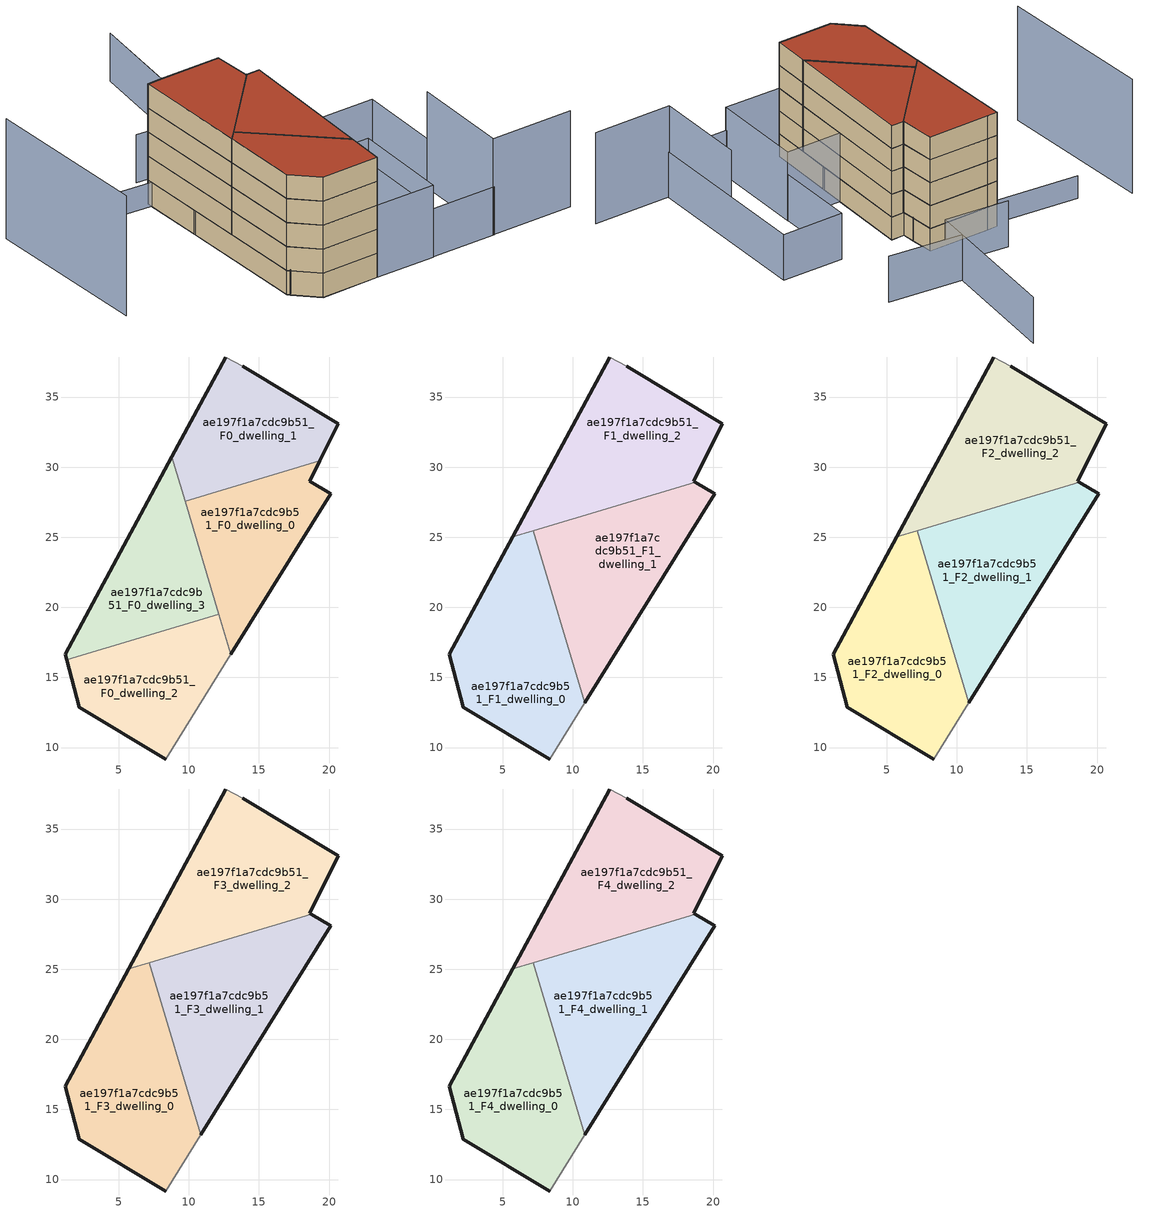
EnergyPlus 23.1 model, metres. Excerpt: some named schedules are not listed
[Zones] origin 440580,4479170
ae197f1a7cdc9b51_F0_dwelling_0
 floor ground (EU_floor_Construction): 13,16.66 20.12,28.11 18.63,28.99 19.35,30.46 9.73,27.59 z0
 wall outside (EU_wall_Construction): 19.35,30.46 18.63,28.99 20.12,28.11 13,16.66 z0:3
 wall to ae197f1a7cdc9b51_F0_dwelling_1 (EU_wall_Construction): 9.73,27.59 19.35,30.46 z0:3
 wall to ae197f1a7cdc9b51_F0_dwelling_3 (EU_wall_Construction): 12.14,19.52 9.73,27.59 z0:3
 wall to ae197f1a7cdc9b51_F0_dwelling_2 (EU_wall_Construction): 13,16.66 12.14,19.52 z0:3
 ceiling adiabatic (EU_roof_Construction): 20.12,28.11 13,16.66 10.1,26.34 18.74,28.92 z3
ae197f1a7cdc9b51_F0_dwelling_1
 floor ground (EU_floor_Construction): 19.35,30.46 20.66,33.11 13.83,37.19 12.63,37.86 8.79,30.75 9.73,27.59 z0
 wall outside (EU_wall_Construction): 8.79,30.75 12.63,37.86 / 13.83,37.19 20.66,33.11 19.35,30.46 z0:3
 wall adiabatic (EU_wall_Construction): 12.63,37.86 13.83,37.19 z0:3
 wall to ae197f1a7cdc9b51_F0_dwelling_3 (EU_wall_Construction): 9.73,27.59 8.79,30.75 z0:3
ae197f1a7cdc9b51_F0_dwelling_2
 floor ground (EU_floor_Construction): 8.35,9.18 13,16.66 12.14,19.52 1.29,16.28 2.2,12.86 z0
 wall outside (EU_wall_Construction): 8.35,9.18 2.2,12.86 1.29,16.28 z0:3
 wall to ae197f1a7cdc9b51_F0_dwelling_3 (EU_wall_Construction): 1.29,16.28 12.14,19.52 z0:3
 wall adiabatic (EU_wall_Construction): 13,16.66 8.35,9.18 z0:3
ae197f1a7cdc9b51_F0_dwelling_3
 floor ground (EU_floor_Construction): 12.14,19.52 8.79,30.75 1.18,16.67 1.29,16.28 z0
 wall outside (EU_wall_Construction): 1.29,16.28 1.18,16.67 8.79,30.75 z0:3
ae197f1a7cdc9b51_F1_dwelling_0
 floor to ae197f1a7cdc9b51_F0_dwelling_2 (EU_floor_Construction): 8.35,9.18 10.83,13.18 9.2,18.64 1.29,16.28 2.2,12.86 z3
 floor to ae197f1a7cdc9b51_F0_dwelling_3 (EU_floor_Construction): 9.2,18.64 7.17,25.46 5.7,25.02 1.18,16.67 1.29,16.28 z3
 wall outside (EU_wall_Construction): 8.35,9.18 2.2,12.86 1.18,16.67 5.7,25.02 z3:6
 wall to ae197f1a7cdc9b51_F1_dwelling_1 (EU_wall_Construction): 7.17,25.46 10.83,13.18 z3:6
 wall adiabatic (EU_wall_Construction): 10.83,13.18 8.35,9.18 z3:6
 wall to ae197f1a7cdc9b51_F1_dwelling_2 (EU_wall_Construction): 5.7,25.02 7.17,25.46 z3:6
ae197f1a7cdc9b51_F1_dwelling_1
 floor to ae197f1a7cdc9b51_F0_dwelling_2 (EU_floor_Construction): 10.83,13.18 13,16.66 12.14,19.52 9.2,18.64 z3
 floor to ae197f1a7cdc9b51_F0_dwelling_3 (EU_floor_Construction): 12.14,19.52 10.1,26.34 7.17,25.46 9.2,18.64 z3
 floor adiabatic (EU_floor_Construction): 13,16.66 20.12,28.11 18.74,28.92 10.1,26.34 z3
 wall outside (EU_wall_Construction): 18.74,28.92 20.12,28.11 10.83,13.18 z3:6
 wall to ae197f1a7cdc9b51_F1_dwelling_2 (EU_wall_Construction): 7.17,25.46 18.74,28.92 z3:6
ae197f1a7cdc9b51_F1_dwelling_2
 floor to ae197f1a7cdc9b51_F0_dwelling_1 (EU_floor_Construction): 19.35,30.46 20.66,33.11 13.83,37.19 12.63,37.86 8.79,30.75 9.73,27.59 z3
 floor to ae197f1a7cdc9b51_F0_dwelling_0 (EU_floor_Construction): 18.74,28.92 18.63,28.99 19.35,30.46 9.73,27.59 10.1,26.34 z3
 floor to ae197f1a7cdc9b51_F0_dwelling_3 (EU_floor_Construction): 10.1,26.34 8.79,30.75 5.7,25.02 z3
 wall outside (EU_wall_Construction): 5.7,25.02 12.63,37.86 / 13.83,37.19 20.66,33.11 18.63,28.99 18.74,28.92 z3:6
 wall adiabatic (EU_wall_Construction): 12.63,37.86 13.83,37.19 z3:6
ae197f1a7cdc9b51_F2_dwelling_0
 floor to ae197f1a7cdc9b51_F1_dwelling_0 (EU_floor_Construction): 8.35,9.18 10.83,13.18 7.17,25.46 5.7,25.02 1.18,16.67 2.2,12.86 z6
 wall outside (EU_wall_Construction): 8.35,9.18 2.2,12.86 1.18,16.67 5.7,25.02 z6:9
 wall to ae197f1a7cdc9b51_F2_dwelling_1 (EU_wall_Construction): 7.17,25.46 10.83,13.18 z6:9
 wall adiabatic (EU_wall_Construction): 10.83,13.18 8.35,9.18 z6:9
 wall to ae197f1a7cdc9b51_F2_dwelling_2 (EU_wall_Construction): 5.7,25.02 7.17,25.46 z6:9
ae197f1a7cdc9b51_F2_dwelling_1
 floor to ae197f1a7cdc9b51_F1_dwelling_1 (EU_floor_Construction): 10.83,13.18 20.12,28.11 18.74,28.92 7.17,25.46 z6
 wall outside (EU_wall_Construction): 18.74,28.92 20.12,28.11 10.83,13.18 z6:9
 wall to ae197f1a7cdc9b51_F2_dwelling_2 (EU_wall_Construction): 7.17,25.46 18.74,28.92 z6:9
ae197f1a7cdc9b51_F2_dwelling_2
 floor to ae197f1a7cdc9b51_F1_dwelling_2 (EU_floor_Construction): 18.74,28.92 18.63,28.99 20.66,33.11 13.83,37.19 12.63,37.86 5.7,25.02 z6
 wall outside (EU_wall_Construction): 5.7,25.02 12.63,37.86 / 13.83,37.19 20.66,33.11 18.63,28.99 18.74,28.92 z6:9
 wall adiabatic (EU_wall_Construction): 12.63,37.86 13.83,37.19 z6:9
ae197f1a7cdc9b51_F3_dwelling_0
 floor to ae197f1a7cdc9b51_F2_dwelling_0 (EU_floor_Construction): 8.35,9.18 10.83,13.18 7.17,25.46 5.7,25.02 1.18,16.67 2.2,12.86 z9
 wall outside (EU_wall_Construction): 8.35,9.18 2.2,12.86 1.18,16.67 5.7,25.02 z9:12
 wall to ae197f1a7cdc9b51_F3_dwelling_1 (EU_wall_Construction): 7.17,25.46 10.83,13.18 z9:12
 wall adiabatic (EU_wall_Construction): 10.83,13.18 8.35,9.18 z9:12
 wall to ae197f1a7cdc9b51_F3_dwelling_2 (EU_wall_Construction): 5.7,25.02 7.17,25.46 z9:12
ae197f1a7cdc9b51_F3_dwelling_1
 floor to ae197f1a7cdc9b51_F2_dwelling_1 (EU_floor_Construction): 10.83,13.18 20.12,28.11 18.74,28.92 7.17,25.46 z9
 wall outside (EU_wall_Construction): 18.74,28.92 20.12,28.11 10.83,13.18 z9:12
 wall to ae197f1a7cdc9b51_F3_dwelling_2 (EU_wall_Construction): 7.17,25.46 18.74,28.92 z9:12
ae197f1a7cdc9b51_F3_dwelling_2
 floor to ae197f1a7cdc9b51_F2_dwelling_2 (EU_floor_Construction): 18.74,28.92 18.63,28.99 20.66,33.11 13.83,37.19 12.63,37.86 5.7,25.02 z9
 wall outside (EU_wall_Construction): 5.7,25.02 12.63,37.86 / 13.83,37.19 20.66,33.11 18.63,28.99 18.74,28.92 z9:12
 wall adiabatic (EU_wall_Construction): 12.63,37.86 13.83,37.19 z9:12
ae197f1a7cdc9b51_F4_dwelling_0
 floor to ae197f1a7cdc9b51_F3_dwelling_0 (EU_floor_Construction): 8.35,9.18 10.83,13.18 7.17,25.46 5.7,25.02 1.18,16.67 2.2,12.86 z12
 wall outside (EU_wall_Construction): 8.35,9.18 2.2,12.86 1.18,16.67 5.7,25.02 z12:15
 wall to ae197f1a7cdc9b51_F4_dwelling_1 (EU_wall_Construction): 7.17,25.46 10.83,13.18 z12:15
 wall adiabatic (EU_wall_Construction): 10.83,13.18 8.35,9.18 z12:15
 wall to ae197f1a7cdc9b51_F4_dwelling_2 (EU_wall_Construction): 5.7,25.02 7.17,25.46 z12:15
 roof outside (EU_roof_Construction): 7.17,25.46 10.83,13.18 8.35,9.18 2.2,12.86 1.18,16.67 5.7,25.02 z15
ae197f1a7cdc9b51_F4_dwelling_1
 floor to ae197f1a7cdc9b51_F3_dwelling_1 (EU_floor_Construction): 10.83,13.18 20.12,28.11 18.74,28.92 7.17,25.46 z12
 wall outside (EU_wall_Construction): 18.74,28.92 20.12,28.11 10.83,13.18 z12:15
 wall to ae197f1a7cdc9b51_F4_dwelling_2 (EU_wall_Construction): 7.17,25.46 18.74,28.92 z12:15
 roof outside (EU_roof_Construction): 20.12,28.11 10.83,13.18 7.17,25.46 18.74,28.92 z15
ae197f1a7cdc9b51_F4_dwelling_2
 floor to ae197f1a7cdc9b51_F3_dwelling_2 (EU_floor_Construction): 18.74,28.92 18.63,28.99 20.66,33.11 13.83,37.19 12.63,37.86 5.7,25.02 z12
 wall outside (EU_wall_Construction): 5.7,25.02 12.63,37.86 / 13.83,37.19 20.66,33.11 18.63,28.99 18.74,28.92 z12:15
 wall adiabatic (EU_wall_Construction): 12.63,37.86 13.83,37.19 z12:15
 roof outside (EU_roof_Construction): 20.66,33.11 18.63,28.99 18.74,28.92 5.7,25.02 12.63,37.86 13.83,37.19 z15
shading: 30.12,-3.87 21.42,1.34 / 21.42,1.34 27.63,11.7 z0:12; 20.87,15.66 14.62,5.38 / 14.62,5.38 8.35,9.19 / 8.35,9.19 14.6,19.47 / 14.6,19.47 20.87,15.66 z0:9; 32.72,33.25 25.03,38.94 / 25.03,38.94 34.5,51.74 / 34.51,51.74 22.82,35.9 / 22.82,35.9 16.22,40.77 / 21.53,1.28 14.65,5.42 / 14.65,5.42 26.2,24.64 / 26.2,24.64 33.09,20.5 / 33.09,20.5 21.53,1.28 z0:6; 13.35,36.51 3.37,43.74 z0:3; -0.08,48.9 -9.66,30.67 z0:15
[Building]
EU S2 Campaign: North Axis=0; Terrain=City; Solar Distribution=FullExterior
[Site:Location]
Madrid: Latitude=40.5; Longitude=-3.5; Time Zone=1; Elevation=609
[SizingPeriod:WeatherFileDays]
AnnualSizingPeriod: Begin Month=1; Begin Day of Month=1; End Month=12; End Day of Month=31; Day of Week for Start Day=Monday; Use Weather File Daylight Saving Period=No; Use Weather File Rain and Snow Indicators=No
[MATERIAL]
EU_InternalMass_Material: Roughness=MediumRough; Thickness=0.1; Conductivity=1; Density=1800; Specific Heat=900; Thermal Absorptance=0.9; Solar Absorptance=0.7; Visible Absorptance=0.7
[MATERIAL:NOMASS] Roughness=MediumRough; Thermal Absorptance=0.9; Solar Absorptance=0.7; Visible Absorptance=0.7
Name | Thermal Resistance
EU_wall_NoMass | 0.609216
EU_roof_NoMass | 0.513268
EU_floor_NoMass | 0.568163
[CONSTRUCTION]
EU_wall_Construction: EU_wall_NoMass
EU_roof_Construction: EU_roof_NoMass
EU_floor_Construction: EU_floor_NoMass
EU_InternalMass_Construction: EU_InternalMass_Material
[ZONE] Type=1; Multiplier=1; Ceiling Height=autocalculate; Floor Area=autocalculate; Part of Total Floor Area=Yes
Name | Volume
ae197f1a7cdc9b51_F0_dwelling_0 | 205.772
ae197f1a7cdc9b51_F1_dwelling_0; ae197f1a7cdc9b51_F2_dwelling_0; ae197f1a7cdc9b51_F3_dwelling_0; ae197f1a7cdc9b51_F4_dwelling_0 | 274.34
ae197f1a7cdc9b51_F0_dwelling_1 | 205.755
ae197f1a7cdc9b51_F1_dwelling_1; ae197f1a7cdc9b51_F2_dwelling_1; ae197f1a7cdc9b51_F3_dwelling_1; ae197f1a7cdc9b51_F4_dwelling_1 | 274.336
ae197f1a7cdc9b51_F0_dwelling_2 | 205.764
ae197f1a7cdc9b51_F1_dwelling_2; ae197f1a7cdc9b51_F2_dwelling_2; ae197f1a7cdc9b51_F3_dwelling_2; ae197f1a7cdc9b51_F4_dwelling_2 | 274.337
ae197f1a7cdc9b51_F0_dwelling_3 | 205.742
[INTERNALMASS] Construction=EU_InternalMass_Construction
Name | Zone or ZoneList | Surface Area
ae197f1a7cdc9b51_F0_dwelling_0_EU_InternalMass | ae197f1a7cdc9b51_F0_dwelling_0 | 68.5907
ae197f1a7cdc9b51_F0_dwelling_1_EU_InternalMass | ae197f1a7cdc9b51_F0_dwelling_1 | 68.5849
ae197f1a7cdc9b51_F0_dwelling_2_EU_InternalMass | ae197f1a7cdc9b51_F0_dwelling_2 | 68.5881
ae197f1a7cdc9b51_F0_dwelling_3_EU_InternalMass | ae197f1a7cdc9b51_F0_dwelling_3 | 68.5809
ae197f1a7cdc9b51_F1_dwelling_0_EU_InternalMass | ae197f1a7cdc9b51_F1_dwelling_0 | 91.4454
ae197f1a7cdc9b51_F1_dwelling_1_EU_InternalMass | ae197f1a7cdc9b51_F1_dwelling_1 | 91.447
ae197f1a7cdc9b51_F1_dwelling_2_EU_InternalMass | ae197f1a7cdc9b51_F1_dwelling_2 | 91.4455
ae197f1a7cdc9b51_F2_dwelling_0_EU_InternalMass | ae197f1a7cdc9b51_F2_dwelling_0 | 91.4454
ae197f1a7cdc9b51_F2_dwelling_1_EU_InternalMass | ae197f1a7cdc9b51_F2_dwelling_1 | 91.447
ae197f1a7cdc9b51_F2_dwelling_2_EU_InternalMass | ae197f1a7cdc9b51_F2_dwelling_2 | 91.4455
ae197f1a7cdc9b51_F3_dwelling_0_EU_InternalMass | ae197f1a7cdc9b51_F3_dwelling_0 | 91.4454
ae197f1a7cdc9b51_F3_dwelling_1_EU_InternalMass | ae197f1a7cdc9b51_F3_dwelling_1 | 91.447
ae197f1a7cdc9b51_F3_dwelling_2_EU_InternalMass | ae197f1a7cdc9b51_F3_dwelling_2 | 91.4455
ae197f1a7cdc9b51_F4_dwelling_0_EU_InternalMass | ae197f1a7cdc9b51_F4_dwelling_0 | 91.4454
ae197f1a7cdc9b51_F4_dwelling_1_EU_InternalMass | ae197f1a7cdc9b51_F4_dwelling_1 | 91.447
ae197f1a7cdc9b51_F4_dwelling_2_EU_InternalMass | ae197f1a7cdc9b51_F4_dwelling_2 | 91.4455
[OTHEREQUIPMENT] Fuel Type=Electricity; Design Level Calculation Method=Watts/Area; Power per Zone Floor Area=1; Fraction Latent=0; Fraction Radiant=0; Fraction Lost=0; Carbon Dioxide Generation Rate=0; EndUse Subcategory=EU_Step8_InternalGains
Name | Zone or ZoneList or Space or SpaceList | Schedule
EU_Step8_InternalGain_ae197f1a7cdc9b51_F0_dwelling_0_f000 | ae197f1a7cdc9b51_F0_dwelling_0 | EU_Step8_GainSchedule_ae197f1a7cdc9b51_F0_dwelling_0_f000
EU_Step8_InternalGain_ae197f1a7cdc9b51_F0_dwelling_1_f000 | ae197f1a7cdc9b51_F0_dwelling_1 | EU_Step8_GainSchedule_ae197f1a7cdc9b51_F0_dwelling_1_f000
EU_Step8_InternalGain_ae197f1a7cdc9b51_F0_dwelling_2_f000 | ae197f1a7cdc9b51_F0_dwelling_2 | EU_Step8_GainSchedule_ae197f1a7cdc9b51_F0_dwelling_2_f000
EU_Step8_InternalGain_ae197f1a7cdc9b51_F0_dwelling_3_f000 | ae197f1a7cdc9b51_F0_dwelling_3 | EU_Step8_GainSchedule_ae197f1a7cdc9b51_F0_dwelling_3_f000
EU_Step8_InternalGain_ae197f1a7cdc9b51_F1_dwelling_0_f000 | ae197f1a7cdc9b51_F1_dwelling_0 | EU_Step8_GainSchedule_ae197f1a7cdc9b51_F1_dwelling_0_f000
EU_Step8_InternalGain_ae197f1a7cdc9b51_F1_dwelling_1_f000 | ae197f1a7cdc9b51_F1_dwelling_1 | EU_Step8_GainSchedule_ae197f1a7cdc9b51_F1_dwelling_1_f000
EU_Step8_InternalGain_ae197f1a7cdc9b51_F1_dwelling_2_f000 | ae197f1a7cdc9b51_F1_dwelling_2 | EU_Step8_GainSchedule_ae197f1a7cdc9b51_F1_dwelling_2_f000
EU_Step8_InternalGain_ae197f1a7cdc9b51_F2_dwelling_0_f000 | ae197f1a7cdc9b51_F2_dwelling_0 | EU_Step8_GainSchedule_ae197f1a7cdc9b51_F2_dwelling_0_f000
EU_Step8_InternalGain_ae197f1a7cdc9b51_F2_dwelling_1_f000 | ae197f1a7cdc9b51_F2_dwelling_1 | EU_Step8_GainSchedule_ae197f1a7cdc9b51_F2_dwelling_1_f000
EU_Step8_InternalGain_ae197f1a7cdc9b51_F2_dwelling_2_f000 | ae197f1a7cdc9b51_F2_dwelling_2 | EU_Step8_GainSchedule_ae197f1a7cdc9b51_F2_dwelling_2_f000
EU_Step8_InternalGain_ae197f1a7cdc9b51_F3_dwelling_0_f000 | ae197f1a7cdc9b51_F3_dwelling_0 | EU_Step8_GainSchedule_ae197f1a7cdc9b51_F3_dwelling_0_f000
EU_Step8_InternalGain_ae197f1a7cdc9b51_F3_dwelling_1_f000 | ae197f1a7cdc9b51_F3_dwelling_1 | EU_Step8_GainSchedule_ae197f1a7cdc9b51_F3_dwelling_1_f000
EU_Step8_InternalGain_ae197f1a7cdc9b51_F3_dwelling_2_f000 | ae197f1a7cdc9b51_F3_dwelling_2 | EU_Step8_GainSchedule_ae197f1a7cdc9b51_F3_dwelling_2_f000
EU_Step8_InternalGain_ae197f1a7cdc9b51_F4_dwelling_0_f000 | ae197f1a7cdc9b51_F4_dwelling_0 | EU_Step8_GainSchedule_ae197f1a7cdc9b51_F4_dwelling_0_f000
EU_Step8_InternalGain_ae197f1a7cdc9b51_F4_dwelling_1_f000 | ae197f1a7cdc9b51_F4_dwelling_1 | EU_Step8_GainSchedule_ae197f1a7cdc9b51_F4_dwelling_1_f000
EU_Step8_InternalGain_ae197f1a7cdc9b51_F4_dwelling_2_f000 | ae197f1a7cdc9b51_F4_dwelling_2 | EU_Step8_GainSchedule_ae197f1a7cdc9b51_F4_dwelling_2_f000
[ZONEVENTILATION:DESIGNFLOWRATE] Schedule=EU_AlwaysOn; Design Flow Rate Calculation Method=AirChanges/Hour; Air Changes per Hour=0.752966; Ventilation Type=Natural; Fan Pressure Rise=0; Fan Total Efficiency=1; Constant Term Coefficient=1; Temperature Term Coefficient=0; Velocity Term Coefficient=0; Velocity Squared Term Coefficient=0; Minimum Indoor Temperature=-100; Maximum Indoor Temperature=100; Delta Temperature=-100; Minimum Outdoor Temperature=-100; Maximum Outdoor Temperature=100; Maximum Wind Speed=40
Name | Zone or ZoneList or Space or SpaceList
EU_ConstantAir_ae197f1a7cdc9b51_F0_dwelling_0 | ae197f1a7cdc9b51_F0_dwelling_0
EU_ConstantAir_ae197f1a7cdc9b51_F0_dwelling_1 | ae197f1a7cdc9b51_F0_dwelling_1
EU_ConstantAir_ae197f1a7cdc9b51_F0_dwelling_2 | ae197f1a7cdc9b51_F0_dwelling_2
EU_ConstantAir_ae197f1a7cdc9b51_F0_dwelling_3 | ae197f1a7cdc9b51_F0_dwelling_3
EU_ConstantAir_ae197f1a7cdc9b51_F1_dwelling_0 | ae197f1a7cdc9b51_F1_dwelling_0
EU_ConstantAir_ae197f1a7cdc9b51_F1_dwelling_1 | ae197f1a7cdc9b51_F1_dwelling_1
EU_ConstantAir_ae197f1a7cdc9b51_F1_dwelling_2 | ae197f1a7cdc9b51_F1_dwelling_2
EU_ConstantAir_ae197f1a7cdc9b51_F2_dwelling_0 | ae197f1a7cdc9b51_F2_dwelling_0
EU_ConstantAir_ae197f1a7cdc9b51_F2_dwelling_1 | ae197f1a7cdc9b51_F2_dwelling_1
EU_ConstantAir_ae197f1a7cdc9b51_F2_dwelling_2 | ae197f1a7cdc9b51_F2_dwelling_2
EU_ConstantAir_ae197f1a7cdc9b51_F3_dwelling_0 | ae197f1a7cdc9b51_F3_dwelling_0
EU_ConstantAir_ae197f1a7cdc9b51_F3_dwelling_1 | ae197f1a7cdc9b51_F3_dwelling_1
EU_ConstantAir_ae197f1a7cdc9b51_F3_dwelling_2 | ae197f1a7cdc9b51_F3_dwelling_2
EU_ConstantAir_ae197f1a7cdc9b51_F4_dwelling_0 | ae197f1a7cdc9b51_F4_dwelling_0
EU_ConstantAir_ae197f1a7cdc9b51_F4_dwelling_1 | ae197f1a7cdc9b51_F4_dwelling_1
EU_ConstantAir_ae197f1a7cdc9b51_F4_dwelling_2 | ae197f1a7cdc9b51_F4_dwelling_2
[HVACTEMPLATE:THERMOSTAT] Constant Heating Setpoint=20; Constant Cooling Setpoint=50
EU_HeatOnly_ae197f1a7cdc9b51_F0_dwelling_0; EU_HeatOnly_ae197f1a7cdc9b51_F0_dwelling_1; EU_HeatOnly_ae197f1a7cdc9b51_F0_dwelling_2; EU_HeatOnly_ae197f1a7cdc9b51_F0_dwelling_3; EU_HeatOnly_ae197f1a7cdc9b51_F1_dwelling_0; EU_HeatOnly_ae197f1a7cdc9b51_F1_dwelling_1; EU_HeatOnly_ae197f1a7cdc9b51_F1_dwelling_2; EU_HeatOnly_ae197f1a7cdc9b51_F2_dwelling_0; EU_HeatOnly_ae197f1a7cdc9b51_F2_dwelling_1; EU_HeatOnly_ae197f1a7cdc9b51_F2_dwelling_2; EU_HeatOnly_ae197f1a7cdc9b51_F3_dwelling_0; EU_HeatOnly_ae197f1a7cdc9b51_F3_dwelling_1; EU_HeatOnly_ae197f1a7cdc9b51_F3_dwelling_2; EU_HeatOnly_ae197f1a7cdc9b51_F4_dwelling_0; EU_HeatOnly_ae197f1a7cdc9b51_F4_dwelling_1; EU_HeatOnly_ae197f1a7cdc9b51_F4_dwelling_2
[HVACTEMPLATE:ZONE:IDEALLOADSAIRSYSTEM] System Availability Schedule=EU_AlwaysOn; Maximum Heating Supply Air Temperature=50; Minimum Cooling Supply Air Temperature=13; Maximum Heating Supply Air Humidity Ratio=0.0156; Minimum Cooling Supply Air Humidity Ratio=0.0077; Heating Limit=NoLimit; Cooling Limit=NoLimit; Heating Availability Schedule=EU_AlwaysOn; Cooling Availability Schedule=EU_CoolingOff; Dehumidification Control Type=ConstantSensibleHeatRatio; Cooling Sensible Heat Ratio=0.7; Dehumidification Setpoint=60; Humidification Control Type=None; Humidification Setpoint=30; Outdoor Air Method=None; Outdoor Air Flow Rate per Person=0.00944; Outdoor Air Flow Rate per Zone Floor Area=0; Outdoor Air Flow Rate per Zone=0; Demand Controlled Ventilation Type=None; Outdoor Air Economizer Type=NoEconomizer; Heat Recovery Type=None; Sensible Heat Recovery Effectiveness=0.7; Latent Heat Recovery Effectiveness=0.65
Name | Template Thermostat
ae197f1a7cdc9b51_F0_dwelling_0 | EU_HeatOnly_ae197f1a7cdc9b51_F0_dwelling_0
ae197f1a7cdc9b51_F0_dwelling_1 | EU_HeatOnly_ae197f1a7cdc9b51_F0_dwelling_1
ae197f1a7cdc9b51_F0_dwelling_2 | EU_HeatOnly_ae197f1a7cdc9b51_F0_dwelling_2
ae197f1a7cdc9b51_F0_dwelling_3 | EU_HeatOnly_ae197f1a7cdc9b51_F0_dwelling_3
ae197f1a7cdc9b51_F1_dwelling_0 | EU_HeatOnly_ae197f1a7cdc9b51_F1_dwelling_0
